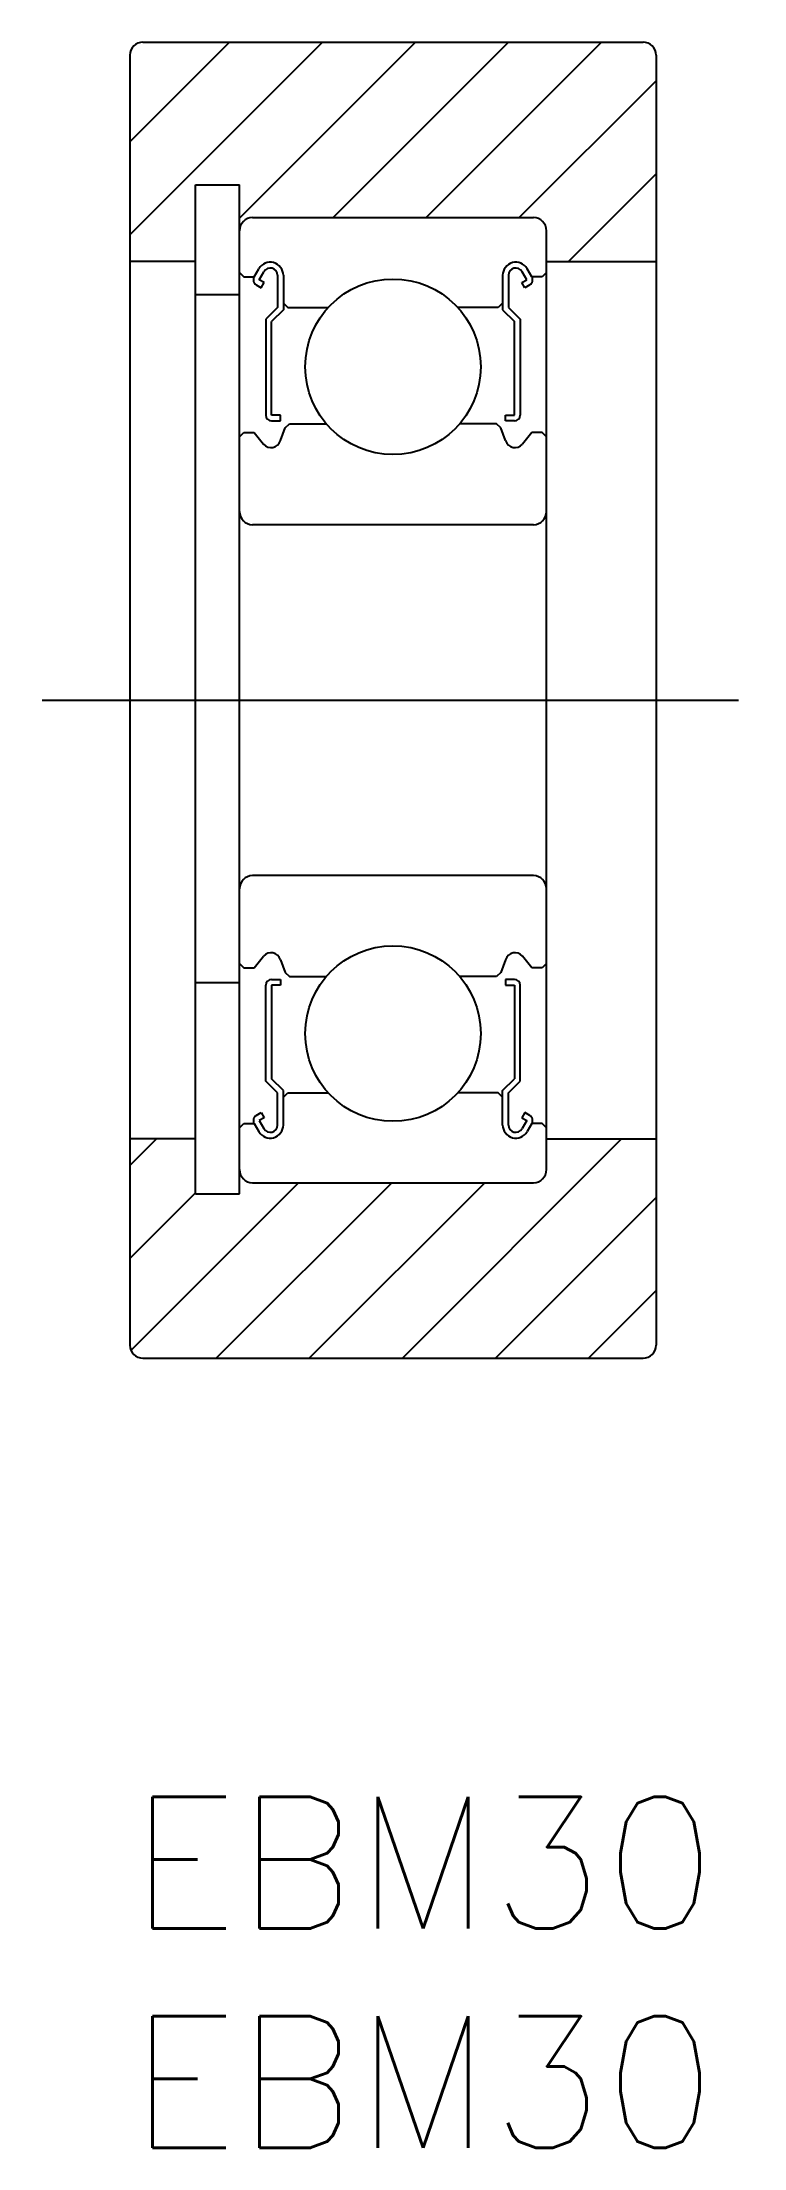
# Model space of a CAD drawing. Extents: x -2 to 14, y -8 to 40.
import ezdxf

# ---------------------------------------------------------------- set-up
doc = ezdxf.new("R2010")
doc.units = 0
doc.header["$LTSCALE"] = 0.5
doc.linetypes.add('CENTER', pattern=[50.8, 31.75, -6.35, 6.35, -6.35])
for name, color, linetype in [('MSM_CENTER', 1, 'CENTER'), ('MSM_CONTINUOUS', 7, 'CONTINUOUS'), ('MSM_NARROW', 5, 'CONTINUOUS'), ('MSM_PART_NUMBER', 7, 'CONTINUOUS')]:
    doc.layers.add(name, color=color, linetype=linetype)
doc.styles.get("Standard").update_dxf_attribs({"font": 'txt.shx', "height": 3, "bigfont": 'bigfont.shx'})

# ---------------------------------------------------------------- blocks, each defined once
blk = doc.blocks.new('*U2')
at = {"layer": 'MSM_PART_NUMBER'}
blk.add_text('EBM30', height=3, dxfattribs=at).set_placement((0, -3))
blk = doc.blocks.new('*U3')
at = {"layer": 'MSM_PART_NUMBER'}
blk.add_text('EBM30', height=3, dxfattribs=at).set_placement((0, -8))

msp = doc.modelspace()

# ---------------------------------------------------------------- linework, layer by layer
at = {"layer": 'MSM_CENTER'}
msp.add_line((-2, 25), (14, 25), dxfattribs=at)
at = {"layer": 'MSM_CONTINUOUS'}
for p, q in [((0.3, 40), (11.7, 40)), ((0, 39.7), (0, 10.3)), ((12, 39.7), (12, 10.3)), ((1.5, 13.747), (1.5, 36.75)), ((1.5, 36.75), (2.5, 36.75)), ((2.5, 13.747), (2.5, 36.75)), ((2.8, 36), (9.2, 36)), ((9.5, 14.3), (9.5, 35.7)), ((1.5, 35), (0, 35)), ((2.5, 34.75), (2.6, 34.65)), ((2.6, 34.65), (2.833, 34.65)), ((2.833, 34.65), (2.942, 34.834)), ((2.949, 34.583), (3.058, 34.767)), ((3.064, 34.517), (2.949, 34.583)), ((3.367, 34.684), (3.367, 33.95)), ((3.5, 34.684), (3.5, 33.895)), ((8.5, 34.684), (8.5, 33.895)), ((8.633, 34.684), (8.633, 33.95)), ((8.936, 34.517), (9.051, 34.583)), ((9.051, 34.583), (8.942, 34.767)), ((9.167, 34.65), (9.058, 34.834)), ((9.4, 34.65), (9.167, 34.65)), ((9.5, 34.75), (9.4, 34.65)), ((9.5, 35), (12, 35)), ((1.5, 34.25), (2.5, 34.25)), ((2.882, 34.468), (2.998, 34.401)), ((2.998, 34.401), (3.064, 34.517)), ((9.002, 34.401), (8.936, 34.517)), ((9.118, 34.468), (9.002, 34.401)), ((3.367, 33.95), (3.1, 33.683)), ((3.1, 33.683), (3.1, 31.498)), ((3.5, 33.895), (3.233, 33.628)), ((3.233, 31.498), (3.233, 33.628)), ((3.5, 34.05), (3.6, 33.95)), ((3.6, 33.95), (4.524, 33.95)), ((8.4, 33.95), (7.476, 33.95)), ((8.5, 34.05), (8.4, 33.95)), ((8.5, 33.895), (8.767, 33.628)), ((8.633, 33.95), (8.9, 33.683)), ((8.767, 31.498), (8.767, 33.628)), ((8.9, 33.683), (8.9, 31.498)), ((3.433, 31.498), (3.233, 31.498)), ((3.233, 31.365), (3.433, 31.365)), ((3.433, 31.365), (3.433, 31.498)), ((3.433, 30.917), (3.539, 31.206)), ((3.539, 31.206), (3.639, 31.3)), ((3.639, 31.3), (4.48, 31.3)), ((8.361, 31.3), (7.52, 31.3)), ((8.461, 31.206), (8.361, 31.3)), ((8.567, 30.917), (8.461, 31.206)), ((8.567, 31.498), (8.767, 31.498)), ((8.567, 31.365), (8.567, 31.498)), ((8.767, 31.365), (8.567, 31.365)), ((2.5, 31), (2.6, 31.1)), ((2.6, 31.1), (2.833, 31.1)), ((2.833, 31.1), (3.048, 30.838)), ((9.167, 31.1), (8.952, 30.838)), ((9.4, 31.1), (9.167, 31.1)), ((9.5, 31), (9.4, 31.1)), ((9.2, 29), (2.8, 29)), ((9.2, 21), (2.8, 21)), ((9.5, 19.65), (9.5, 19.65)), ((2.5, 19), (2.6, 18.9)), ((2.6, 18.9), (2.833, 18.9)), ((2.833, 18.9), (3.048, 19.162)), ((3.433, 19.083), (3.539, 18.794)), ((3.539, 18.794), (3.639, 18.7)), ((8.461, 18.794), (8.361, 18.7)), ((8.567, 19.083), (8.461, 18.794)), ((9.167, 18.9), (8.952, 19.162)), ((9.4, 18.9), (9.167, 18.9)), ((9.5, 19), (9.4, 18.9)), ((1.5, 18.565), (2.5, 18.565)), ((3.1, 16.317), (3.1, 18.502)), ((3.233, 18.635), (3.433, 18.635)), ((3.233, 18.502), (3.233, 16.372)), ((3.433, 18.502), (3.233, 18.502)), ((3.433, 18.635), (3.433, 18.502)), ((3.639, 18.7), (4.48, 18.7)), ((8.361, 18.7), (7.52, 18.7)), ((8.767, 18.635), (8.567, 18.635)), ((8.567, 18.635), (8.567, 18.502)), ((8.567, 18.502), (8.767, 18.502)), ((8.767, 18.502), (8.767, 16.372)), ((8.9, 16.317), (8.9, 18.502)), ((3.5, 16.105), (3.233, 16.372)), ((8.5, 16.105), (8.767, 16.372)), ((3.367, 16.05), (3.1, 16.317)), ((3.367, 15.316), (3.367, 16.05)), ((3.5, 15.316), (3.5, 16.105)), ((3.5, 15.95), (3.6, 16.05)), ((3.6, 16.05), (4.524, 16.05)), ((8.4, 16.05), (7.476, 16.05)), ((8.5, 15.95), (8.4, 16.05)), ((8.5, 15.316), (8.5, 16.105)), ((8.633, 16.05), (8.9, 16.317)), ((8.633, 15.316), (8.633, 16.05)), ((2.882, 15.532), (2.998, 15.599)), ((3.064, 15.483), (2.949, 15.417)), ((2.949, 15.417), (3.058, 15.233)), ((2.998, 15.599), (3.064, 15.483)), ((9.002, 15.599), (8.936, 15.483)), ((8.936, 15.483), (9.051, 15.417)), ((9.051, 15.417), (8.942, 15.233)), ((9.118, 15.532), (9.002, 15.599)), ((1.5, 15), (0, 15)), ((2.5, 15.25), (2.6, 15.35)), ((2.6, 15.35), (2.833, 15.35)), ((2.833, 15.35), (2.942, 15.166)), ((9.167, 15.35), (9.058, 15.166)), ((9.4, 15.35), (9.167, 15.35)), ((9.5, 15.25), (9.4, 15.35)), ((9.5, 15), (12, 15)), ((2.8, 14), (9.2, 14)), ((1.5, 13.747), (2.5, 13.747)), ((0.3, 10), (11.7, 10))]:
    msp.add_line(p, q, dxfattribs=at)
for centre in [(6, 32.6), (6, 17.4)]:
    msp.add_circle(centre, 2, dxfattribs=at)
for centre, radius, start, end in [((0.3, 39.7), 0.3, 90, 180), ((11.7, 39.7), 0.3, 0, 90), ((2.8, 35.7), 0.3, 90, 180), ((9.2, 35.7), 0.3, 0, 90), ((2.949, 34.583), 0.133, 149.9969, 240.0013), ((3.201, 34.684), 0.299, 0, 150.0002), ((3.201, 34.684), 0.166, 0, 150.0044), ((8.799, 34.684), 0.299, 29.9998, 180), ((8.799, 34.684), 0.166, 29.9956, 180), ((9.051, 34.583), 0.133, 299.9987, 30.0031), ((3.233, 31.498), 0.133, 180, 270), ((8.767, 31.498), 0.133, 270, 360), ((3.219, 30.981), 0.224, 220.001, 343.1517), ((8.781, 30.981), 0.224, 196.8483, 319.999), ((2.8, 29.3), 0.3, 180, 270), ((9.2, 29.3), 0.3, 270, 0), ((2.8, 20.7), 0.3, 90, 180), ((9.2, 20.7), 0.3, 0, 90), ((3.219, 19.019), 0.224, 16.8483, 139.999), ((8.781, 19.019), 0.224, 40.001, 163.1517), ((3.233, 18.502), 0.133, 90, 179.9999), ((8.767, 18.502), 0.133, 0.0001, 90), ((2.949, 15.417), 0.133, 119.9987, 210.0031), ((9.051, 15.417), 0.133, 329.9969, 60.0013), ((3.201, 15.316), 0.299, 209.9998, 0), ((3.201, 15.316), 0.166, 209.9956, 0), ((8.799, 15.316), 0.299, 180, 330.0002), ((8.799, 15.316), 0.166, 180, 330.0044), ((2.8, 14.3), 0.3, 180, 270), ((9.2, 14.3), 0.3, 270, 0), ((0.3, 10.3), 0.3, 180, 270), ((11.7, 10.3), 0.3, 270, 0)]:
    msp.add_arc(centre, radius, start, end, dxfattribs=at)
at = {"layer": 'MSM_NARROW'}
for p, q in [((0, 37.728), (2.272, 40)), ((0, 35.607), (4.393, 40)), ((2.5, 35.985), (6.515, 40)), ((4.636, 36), (8.636, 40)), ((6.757, 36), (10.757, 40)), ((8.879, 36), (12, 39.121)), ((10, 35), (12, 37)), ((0, 14.393), (0.607, 15)), ((6.213, 10), (11.213, 15)), ((0.026, 10.177), (3.849, 14)), ((1.971, 10), (5.971, 14)), ((4.092, 10), (8.092, 14)), ((0, 12.272), (1.5, 13.772)), ((8.335, 10), (12, 13.665)), ((10.456, 10), (12, 11.544))]:
    msp.add_line(p, q, dxfattribs=at)

# ---------------------------------------------------------------- block references
at = {"layer": 'MSM_CONTINUOUS'}
for name in ['*U2', '*U3']:
    msp.add_blockref(name, (0, 0), dxfattribs=at)

doc.saveas('drawing.dxf')
